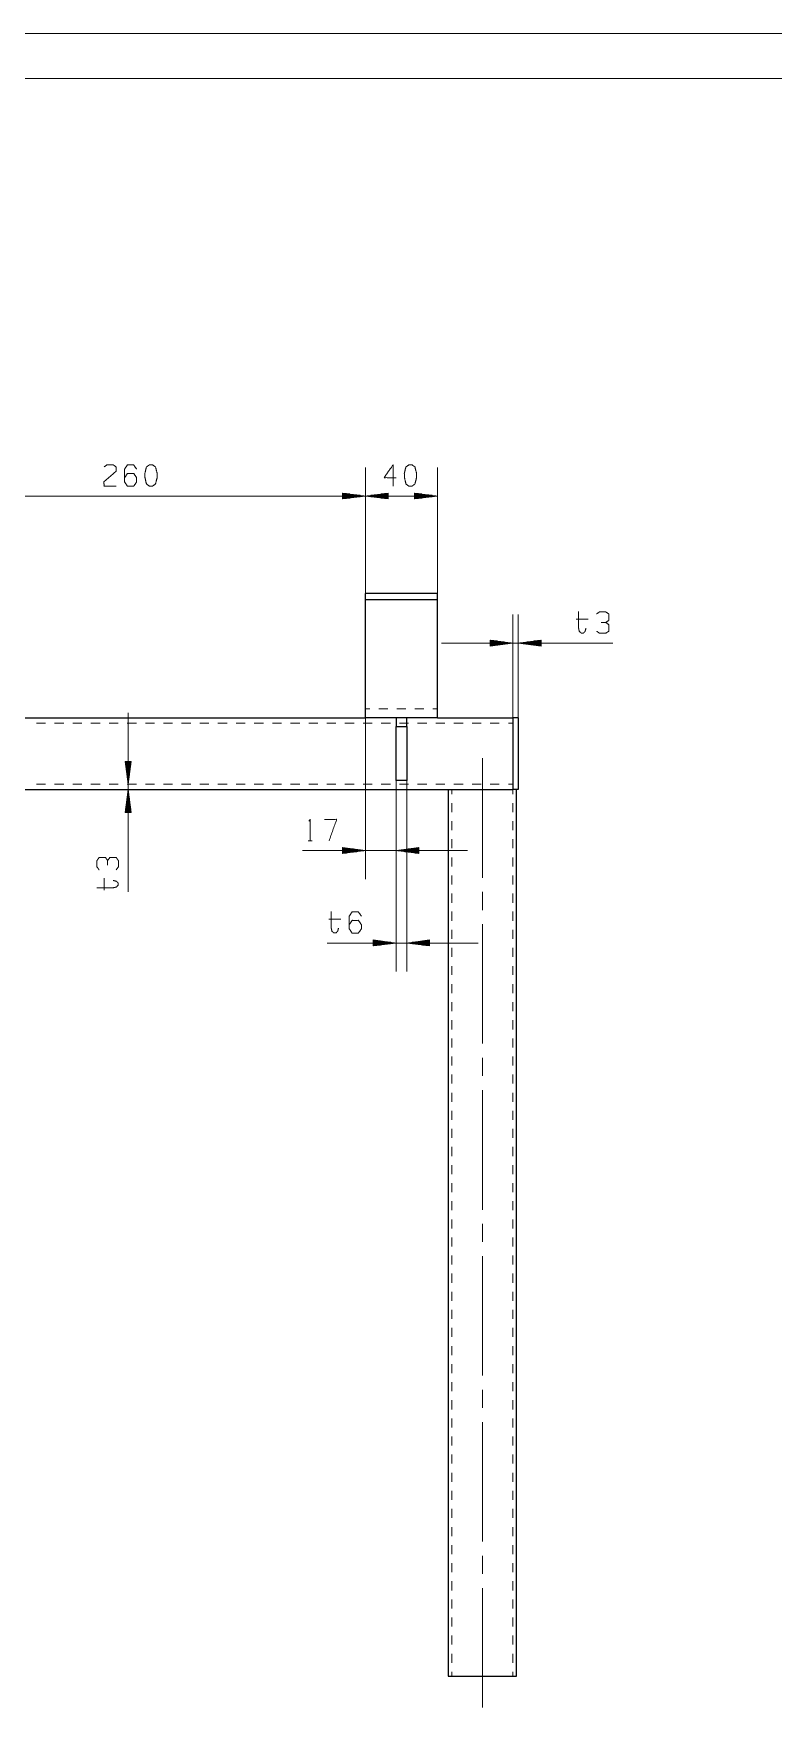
# Model space of a CAD drawing. Header units: millimetres. Extents: x 2210 to 79821, y -19430 to 2344.
# Drawn here: x 10636.6 to 10718.9, y 1603.5 to 1789.8 of the extents above; entities that cross this region are included whole.
import ezdxf

# ---------------------------------------------------------------- set-up
doc = ezdxf.new("R2010")
doc.units = ezdxf.units.MM
doc.layers.add('101', color=7, linetype='Continuous', true_color=0xffffff)

msp = doc.modelspace()

# ---------------------------------------------------------------- linework, layer by layer
at = {"layer": '101', "color": 133, "linetype": 'Continuous', "lineweight": 18}
for p, q in [((10937.07, 1789.82), (10517.07, 1789.82)), ((10932.07, 1784.82), (10542.07, 1784.82))]:
    msp.add_line(p, q, dxfattribs=at)
at = {"layer": '101', "color": 22, "linetype": 'Continuous', "lineweight": 18}
for p, q in [((10673.5, 1727.5), (10673.5, 1741.52)), ((10673.5, 1727.5), (10673.5, 1741.52)), ((10681.5, 1727.5), (10681.5, 1741.52)), ((10670.96, 1738.67), (10670.99, 1738.67)), ((10670.96, 1738.67), (10670.99, 1738.67)), ((10670.96, 1738.67), (10670.96, 1738.01)), ((10673.5, 1738.34), (10670.96, 1738.67)), ((10670.96, 1738.62), (10671.38, 1738.62)), ((10670.96, 1738.57), (10671.76, 1738.57)), ((10670.96, 1738.52), (10672.15, 1738.52)), ((10670.96, 1738.47), (10672.54, 1738.47)), ((10670.96, 1738.42), (10672.92, 1738.42)), ((10676.04, 1738.67), (10673.5, 1738.34)), ((10676.04, 1738.42), (10674.08, 1738.42)), ((10676.04, 1738.47), (10674.47, 1738.47)), ((10676.04, 1738.52), (10674.85, 1738.52)), ((10676.04, 1738.57), (10675.24, 1738.57)), ((10676.04, 1738.62), (10675.62, 1738.62)), ((10676.04, 1738.67), (10676.01, 1738.67)), ((10676.04, 1738.67), (10676.01, 1738.67)), ((10676.04, 1738.01), (10676.04, 1738.67)), ((10678.96, 1738.67), (10678.99, 1738.67)), ((10678.96, 1738.67), (10678.99, 1738.67)), ((10678.96, 1738.67), (10678.96, 1738.01)), ((10681.5, 1738.34), (10678.96, 1738.67)), ((10678.96, 1738.62), (10679.38, 1738.62)), ((10678.96, 1738.57), (10679.76, 1738.57)), ((10678.96, 1738.52), (10680.15, 1738.52)), ((10678.96, 1738.47), (10680.54, 1738.47)), ((10678.96, 1738.42), (10680.92, 1738.42)), ((10621.5, 1738.34), (10673.5, 1738.34)), ((10670.96, 1738.37), (10673.31, 1738.37)), ((10670.96, 1738.01), (10673.5, 1738.34)), ((10670.96, 1738.31), (10673.31, 1738.31)), ((10670.96, 1738.26), (10672.92, 1738.26)), ((10670.96, 1738.21), (10672.54, 1738.21)), ((10670.96, 1738.16), (10672.15, 1738.16)), ((10670.96, 1738.11), (10671.76, 1738.11)), ((10670.96, 1738.06), (10671.38, 1738.06)), ((10670.96, 1738.01), (10670.99, 1738.01)), ((10670.96, 1738.01), (10670.99, 1738.01)), ((10673.5, 1738.34), (10676.04, 1738.01)), ((10673.5, 1738.34), (10681.5, 1738.34)), ((10676.04, 1738.37), (10673.69, 1738.37)), ((10676.04, 1738.31), (10673.69, 1738.31)), ((10676.04, 1738.26), (10674.08, 1738.26)), ((10676.04, 1738.21), (10674.47, 1738.21)), ((10676.04, 1738.16), (10674.85, 1738.16)), ((10676.04, 1738.11), (10675.24, 1738.11)), ((10676.04, 1738.06), (10675.62, 1738.06)), ((10676.04, 1738.01), (10676.01, 1738.01)), ((10676.04, 1738.01), (10676.01, 1738.01)), ((10678.96, 1738.37), (10681.31, 1738.37)), ((10678.96, 1738.01), (10681.5, 1738.34)), ((10678.96, 1738.31), (10681.31, 1738.31)), ((10678.96, 1738.26), (10680.92, 1738.26)), ((10678.96, 1738.21), (10680.54, 1738.21)), ((10678.96, 1738.16), (10680.15, 1738.16)), ((10678.96, 1738.11), (10679.76, 1738.11)), ((10678.96, 1738.06), (10679.38, 1738.06)), ((10678.96, 1738.01), (10678.99, 1738.01)), ((10678.96, 1738.01), (10678.99, 1738.01)), ((10689.9, 1713.67), (10689.9, 1725.15)), ((10690.5, 1713.67), (10690.5, 1725.15)), ((10681.96, 1721.98), (10701.01, 1721.98)), ((10687.36, 1722.31), (10687.39, 1722.31)), ((10687.36, 1722.31), (10687.39, 1722.31)), ((10687.36, 1722.31), (10687.36, 1721.64)), ((10689.9, 1721.98), (10687.36, 1722.31)), ((10687.36, 1722.26), (10687.78, 1722.26)), ((10687.36, 1722.21), (10688.16, 1722.21)), ((10687.36, 1722.16), (10688.55, 1722.16)), ((10687.36, 1722.1), (10688.94, 1722.1)), ((10687.36, 1722.05), (10689.32, 1722.05)), ((10687.36, 1722), (10689.71, 1722)), ((10687.36, 1721.64), (10689.9, 1721.98)), ((10687.36, 1721.95), (10689.71, 1721.95)), ((10687.36, 1721.9), (10689.32, 1721.9)), ((10687.36, 1721.85), (10688.94, 1721.85)), ((10687.36, 1721.8), (10688.55, 1721.8)), ((10687.36, 1721.75), (10688.16, 1721.75)), ((10687.36, 1721.7), (10687.78, 1721.7)), ((10687.36, 1721.65), (10687.39, 1721.65)), ((10687.36, 1721.65), (10687.39, 1721.65)), ((10693.04, 1722.31), (10690.5, 1721.98)), ((10690.5, 1721.98), (10693.04, 1721.64)), ((10693.04, 1722), (10690.69, 1722)), ((10693.04, 1721.95), (10690.69, 1721.95)), ((10693.04, 1722.05), (10691.08, 1722.05)), ((10693.04, 1721.9), (10691.08, 1721.9)), ((10693.04, 1722.1), (10691.47, 1722.1)), ((10693.04, 1721.85), (10691.47, 1721.85)), ((10693.04, 1722.16), (10691.85, 1722.16)), ((10693.04, 1721.8), (10691.85, 1721.8)), ((10693.04, 1722.21), (10692.24, 1722.21)), ((10693.04, 1721.75), (10692.24, 1721.75)), ((10693.04, 1722.26), (10692.62, 1722.26)), ((10693.04, 1721.7), (10692.62, 1721.7)), ((10693.04, 1722.31), (10693.01, 1722.31)), ((10693.04, 1722.31), (10693.01, 1722.31)), ((10693.04, 1721.65), (10693.01, 1721.65)), ((10693.04, 1721.65), (10693.01, 1721.65)), ((10693.04, 1721.64), (10693.04, 1722.31)), ((10647.1, 1694.3), (10647.1, 1714.21)), ((10673.5, 1714.67), (10673.5, 1695.7)), ((10646.76, 1708.81), (10647.1, 1706.27)), ((10647.43, 1708.81), (10646.76, 1708.81)), ((10646.77, 1708.81), (10646.77, 1708.78)), ((10646.77, 1708.81), (10646.77, 1708.78)), ((10646.82, 1708.81), (10646.82, 1708.4)), ((10646.87, 1708.81), (10646.87, 1708.01)), ((10646.92, 1708.81), (10646.92, 1707.62)), ((10646.97, 1708.81), (10646.97, 1707.24)), ((10647.02, 1708.81), (10647.02, 1706.85)), ((10647.07, 1708.81), (10647.07, 1706.47)), ((10647.1, 1706.27), (10647.43, 1708.81)), ((10647.12, 1708.81), (10647.12, 1706.47)), ((10647.17, 1708.81), (10647.17, 1706.85)), ((10647.23, 1708.81), (10647.23, 1707.24)), ((10647.28, 1708.81), (10647.28, 1707.62)), ((10647.33, 1708.81), (10647.33, 1708.01)), ((10647.38, 1708.81), (10647.38, 1708.4)), ((10647.43, 1708.81), (10647.43, 1708.78)), ((10647.43, 1708.81), (10647.43, 1708.78)), ((10647.1, 1705.67), (10646.76, 1703.13)), ((10647.02, 1703.13), (10647.02, 1705.1)), ((10647.07, 1703.13), (10647.07, 1705.48)), ((10647.43, 1703.13), (10647.1, 1705.67)), ((10647.12, 1703.13), (10647.12, 1705.48)), ((10647.17, 1703.13), (10647.17, 1705.1)), ((10676.9, 1706.67), (10676.9, 1695.7)), ((10676.9, 1706.67), (10676.9, 1685.42)), ((10678.1, 1706.67), (10678.1, 1685.42)), ((10646.76, 1703.13), (10647.43, 1703.13)), ((10646.77, 1703.13), (10646.77, 1703.17)), ((10646.77, 1703.13), (10646.77, 1703.17)), ((10646.82, 1703.13), (10646.82, 1703.55)), ((10646.87, 1703.13), (10646.87, 1703.94)), ((10646.92, 1703.13), (10646.92, 1704.32)), ((10646.97, 1703.13), (10646.97, 1704.71)), ((10647.23, 1703.13), (10647.23, 1704.71)), ((10647.28, 1703.13), (10647.28, 1704.32)), ((10647.33, 1703.13), (10647.33, 1703.94)), ((10647.38, 1703.13), (10647.38, 1703.55)), ((10647.43, 1703.13), (10647.43, 1703.17)), ((10647.43, 1703.13), (10647.43, 1703.17)), ((10666.5, 1698.88), (10684.84, 1698.88)), ((10670.96, 1699.21), (10670.99, 1699.21)), ((10670.96, 1699.21), (10670.99, 1699.21)), ((10670.96, 1699.21), (10670.96, 1698.54)), ((10673.5, 1698.88), (10670.96, 1699.21)), ((10670.96, 1699.16), (10671.38, 1699.16)), ((10670.96, 1699.11), (10671.76, 1699.11)), ((10670.96, 1699.06), (10672.15, 1699.06)), ((10670.96, 1699.01), (10672.54, 1699.01)), ((10670.96, 1698.96), (10672.92, 1698.96)), ((10670.96, 1698.9), (10673.31, 1698.9)), ((10670.96, 1698.54), (10673.5, 1698.88)), ((10670.96, 1698.85), (10673.31, 1698.85)), ((10670.96, 1698.8), (10672.92, 1698.8)), ((10670.96, 1698.75), (10672.54, 1698.75)), ((10670.96, 1698.7), (10672.15, 1698.7)), ((10670.96, 1698.65), (10671.76, 1698.65)), ((10670.96, 1698.6), (10671.38, 1698.6)), ((10670.96, 1698.55), (10670.99, 1698.55)), ((10670.96, 1698.55), (10670.99, 1698.55)), ((10679.44, 1699.21), (10676.9, 1698.88)), ((10676.9, 1698.88), (10679.44, 1698.54)), ((10679.44, 1698.9), (10677.09, 1698.9)), ((10679.44, 1698.85), (10677.09, 1698.85)), ((10679.44, 1698.96), (10677.48, 1698.96)), ((10679.44, 1698.8), (10677.48, 1698.8)), ((10679.44, 1699.01), (10677.87, 1699.01)), ((10679.44, 1698.75), (10677.87, 1698.75)), ((10679.44, 1699.06), (10678.25, 1699.06)), ((10679.44, 1698.7), (10678.25, 1698.7)), ((10679.44, 1699.11), (10678.64, 1699.11)), ((10679.44, 1698.65), (10678.64, 1698.65)), ((10679.44, 1699.16), (10679.02, 1699.16)), ((10679.44, 1698.6), (10679.02, 1698.6)), ((10679.44, 1699.21), (10679.41, 1699.21)), ((10679.44, 1699.21), (10679.41, 1699.21)), ((10679.44, 1698.55), (10679.41, 1698.55)), ((10679.44, 1698.55), (10679.41, 1698.55)), ((10679.44, 1698.54), (10679.44, 1699.21)), ((10686.04, 1688.59), (10669.25, 1688.59)), ((10674.36, 1688.93), (10674.36, 1688.26)), ((10676.9, 1688.59), (10674.36, 1688.93)), ((10674.36, 1688.92), (10674.39, 1688.92)), ((10674.36, 1688.92), (10674.39, 1688.92)), ((10674.36, 1688.87), (10674.78, 1688.87)), ((10674.36, 1688.82), (10675.16, 1688.82)), ((10674.36, 1688.77), (10675.55, 1688.77)), ((10674.36, 1688.72), (10675.94, 1688.72)), ((10674.36, 1688.67), (10676.32, 1688.67)), ((10674.36, 1688.62), (10676.71, 1688.62)), ((10674.36, 1688.26), (10676.9, 1688.59)), ((10674.36, 1688.57), (10676.71, 1688.57)), ((10674.36, 1688.52), (10676.32, 1688.52)), ((10674.36, 1688.47), (10675.94, 1688.47)), ((10674.36, 1688.41), (10675.55, 1688.41)), ((10674.36, 1688.36), (10675.16, 1688.36)), ((10674.36, 1688.31), (10674.78, 1688.31)), ((10674.36, 1688.26), (10674.39, 1688.26)), ((10674.36, 1688.26), (10674.39, 1688.26)), ((10680.64, 1688.93), (10678.1, 1688.59)), ((10678.1, 1688.59), (10680.64, 1688.26)), ((10680.64, 1688.62), (10678.29, 1688.62)), ((10680.64, 1688.57), (10678.29, 1688.57)), ((10680.64, 1688.67), (10678.68, 1688.67)), ((10680.64, 1688.52), (10678.68, 1688.52)), ((10680.64, 1688.72), (10679.07, 1688.72)), ((10680.64, 1688.47), (10679.07, 1688.47)), ((10680.64, 1688.77), (10679.45, 1688.77)), ((10680.64, 1688.41), (10679.45, 1688.41)), ((10680.64, 1688.82), (10679.84, 1688.82)), ((10680.64, 1688.36), (10679.84, 1688.36)), ((10680.64, 1688.87), (10680.22, 1688.87)), ((10680.64, 1688.31), (10680.22, 1688.31)), ((10680.64, 1688.92), (10680.61, 1688.92)), ((10680.64, 1688.92), (10680.61, 1688.92)), ((10680.64, 1688.26), (10680.61, 1688.26)), ((10680.64, 1688.26), (10680.61, 1688.26)), ((10680.64, 1688.26), (10680.64, 1688.93))]:
    msp.add_line(p, q, dxfattribs=at)
at = {"layer": '101', "color": 92, "linetype": 'Continuous', "lineweight": 25}
for p, q in [((10673.5, 1726.8), (10673.5, 1727.5)), ((10681.5, 1727.5), (10673.5, 1727.5)), ((10681.5, 1726.8), (10681.5, 1727.5)), ((10673.5, 1724.85), (10673.5, 1726.8)), ((10681.5, 1726.8), (10673.5, 1726.8)), ((10681.5, 1724.85), (10681.5, 1726.8)), ((10673.5, 1714.67), (10673.5, 1723.43)), ((10681.5, 1714.67), (10681.5, 1723.43)), ((10621.5, 1713.67), (10673.5, 1713.67)), ((10681.5, 1713.67), (10673.5, 1713.67)), ((10681.5, 1713.67), (10689.9, 1713.67)), ((10689.9, 1713.07), (10689.9, 1706.27)), ((10610.2, 1705.67), (10684.8, 1705.67)), ((10682.7, 1705.67), (10682.7, 1606.97)), ((10688.2, 1705.67), (10689.9, 1705.67)), ((10690.3, 1606.97), (10690.3, 1705.67))]:
    msp.add_line(p, q, dxfattribs=at)
at = {"layer": '101', "color": 72, "linetype": 'Continuous', "lineweight": 18}
for p, q in [((10696.95, 1724.64), (10698.27, 1724.64)), ((10667.13, 1699.97), (10667.56, 1699.97)), ((10644.43, 1694.48), (10644.43, 1695.8)), ((10669.43, 1691.26), (10670.75, 1691.26))]:
    msp.add_line(p, q, dxfattribs=at)
at = {"layer": '101', "color": 53, "linetype": 'Continuous', "lineweight": 18}
for p, q in [((10674, 1714.67), (10673.5, 1714.67)), ((10676, 1714.67), (10675, 1714.67)), ((10678, 1714.67), (10677, 1714.67)), ((10680, 1714.67), (10679, 1714.67)), ((10681.5, 1714.67), (10681, 1714.67)), ((10636.9, 1713.07), (10637.91, 1713.07)), ((10638.92, 1713.07), (10639.93, 1713.07)), ((10640.94, 1713.07), (10641.95, 1713.07)), ((10642.96, 1713.07), (10643.97, 1713.07)), ((10644.98, 1713.07), (10645.99, 1713.07)), ((10647, 1713.07), (10648.01, 1713.07)), ((10649.01, 1713.07), (10650.02, 1713.07)), ((10651.03, 1713.07), (10652.04, 1713.07)), ((10653.05, 1713.07), (10654.06, 1713.07)), ((10655.07, 1713.07), (10656.08, 1713.07)), ((10657.09, 1713.07), (10658.1, 1713.07)), ((10659.11, 1713.07), (10660.12, 1713.07)), ((10661.13, 1713.07), (10662.14, 1713.07)), ((10663.15, 1713.07), (10664.16, 1713.07)), ((10665.17, 1713.07), (10666.18, 1713.07)), ((10667.19, 1713.07), (10668.2, 1713.07)), ((10669.21, 1713.07), (10670.21, 1713.07)), ((10671.22, 1713.07), (10672.23, 1713.07)), ((10673.24, 1713.07), (10674.25, 1713.07)), ((10675.26, 1713.07), (10676.27, 1713.07)), ((10677.28, 1713.07), (10678.29, 1713.07)), ((10679.3, 1713.07), (10680.31, 1713.07)), ((10681.32, 1713.07), (10682.33, 1713.07)), ((10683.34, 1713.07), (10684.35, 1713.07)), ((10685.36, 1713.07), (10686.37, 1713.07)), ((10687.38, 1713.07), (10688.39, 1713.07)), ((10689.4, 1713.07), (10689.9, 1713.07)), ((10636.9, 1706.27), (10637.91, 1706.27)), ((10638.92, 1706.27), (10639.93, 1706.27)), ((10640.94, 1706.27), (10641.95, 1706.27)), ((10642.96, 1706.27), (10643.97, 1706.27)), ((10644.98, 1706.27), (10645.99, 1706.27)), ((10647, 1706.27), (10648.01, 1706.27)), ((10649.01, 1706.27), (10650.02, 1706.27)), ((10651.03, 1706.27), (10652.04, 1706.27)), ((10653.05, 1706.27), (10654.06, 1706.27)), ((10655.07, 1706.27), (10656.08, 1706.27)), ((10657.09, 1706.27), (10658.1, 1706.27)), ((10659.11, 1706.27), (10660.12, 1706.27)), ((10661.13, 1706.27), (10662.14, 1706.27)), ((10663.15, 1706.27), (10664.16, 1706.27)), ((10665.17, 1706.27), (10666.18, 1706.27)), ((10667.19, 1706.27), (10668.2, 1706.27)), ((10669.21, 1706.27), (10670.21, 1706.27)), ((10671.22, 1706.27), (10672.23, 1706.27)), ((10673.24, 1706.27), (10674.25, 1706.27)), ((10675.26, 1706.27), (10676.27, 1706.27)), ((10677.28, 1706.27), (10678.29, 1706.27)), ((10679.3, 1706.27), (10680.31, 1706.27)), ((10681.32, 1706.27), (10682.33, 1706.27)), ((10683.1, 1705.67), (10683.1, 1705.17)), ((10683.34, 1706.27), (10684.35, 1706.27)), ((10685.36, 1706.27), (10686.37, 1706.27)), ((10687.38, 1706.27), (10688.39, 1706.27)), ((10689.4, 1706.27), (10689.9, 1706.27)), ((10689.9, 1705.17), (10689.9, 1705.67)), ((10683.1, 1704.16), (10683.1, 1703.16)), ((10689.9, 1703.16), (10689.9, 1704.16)), ((10683.1, 1702.15), (10683.1, 1701.14)), ((10689.9, 1701.14), (10689.9, 1702.15)), ((10683.1, 1700.13), (10683.1, 1699.13)), ((10689.9, 1699.13), (10689.9, 1700.13)), ((10683.1, 1698.12), (10683.1, 1697.11)), ((10689.9, 1697.11), (10689.9, 1698.12)), ((10683.1, 1696.11), (10683.1, 1695.1)), ((10689.9, 1695.1), (10689.9, 1696.11)), ((10683.1, 1694.09), (10683.1, 1693.08)), ((10689.9, 1693.08), (10689.9, 1694.09)), ((10683.1, 1692.08), (10683.1, 1691.07)), ((10689.9, 1691.07), (10689.9, 1692.08)), ((10683.1, 1690.06), (10683.1, 1689.06)), ((10689.9, 1689.06), (10689.9, 1690.06)), ((10683.1, 1688.05), (10683.1, 1687.04)), ((10689.9, 1687.04), (10689.9, 1688.05)), ((10683.1, 1686.03), (10683.1, 1685.03)), ((10689.9, 1685.03), (10689.9, 1686.03)), ((10683.1, 1684.02), (10683.1, 1683.01)), ((10689.9, 1683.01), (10689.9, 1684.02)), ((10683.1, 1682.01), (10683.1, 1681)), ((10689.9, 1681), (10689.9, 1682.01)), ((10683.1, 1679.99), (10683.1, 1678.98)), ((10689.9, 1678.98), (10689.9, 1679.99)), ((10683.1, 1677.98), (10683.1, 1676.97)), ((10689.9, 1676.97), (10689.9, 1677.98)), ((10683.1, 1675.96), (10683.1, 1674.96)), ((10689.9, 1674.96), (10689.9, 1675.96)), ((10683.1, 1673.95), (10683.1, 1672.94)), ((10689.9, 1672.94), (10689.9, 1673.95)), ((10683.1, 1671.93), (10683.1, 1670.93)), ((10689.9, 1670.93), (10689.9, 1671.93)), ((10683.1, 1669.92), (10683.1, 1668.91)), ((10689.9, 1668.91), (10689.9, 1669.92)), ((10683.1, 1667.91), (10683.1, 1666.9)), ((10689.9, 1666.9), (10689.9, 1667.91)), ((10683.1, 1665.89), (10683.1, 1664.88)), ((10689.9, 1664.88), (10689.9, 1665.89)), ((10683.1, 1663.88), (10683.1, 1662.87)), ((10689.9, 1662.87), (10689.9, 1663.88)), ((10683.1, 1661.86), (10683.1, 1660.86)), ((10689.9, 1660.86), (10689.9, 1661.86)), ((10683.1, 1659.85), (10683.1, 1658.84)), ((10689.9, 1658.84), (10689.9, 1659.85)), ((10683.1, 1657.83), (10683.1, 1656.83)), ((10689.9, 1656.83), (10689.9, 1657.83)), ((10683.1, 1655.82), (10683.1, 1654.81)), ((10689.9, 1654.81), (10689.9, 1655.82)), ((10683.1, 1653.81), (10683.1, 1652.8)), ((10689.9, 1652.8), (10689.9, 1653.81)), ((10683.1, 1651.79), (10683.1, 1650.78)), ((10689.9, 1650.78), (10689.9, 1651.79)), ((10683.1, 1649.78), (10683.1, 1648.77)), ((10689.9, 1648.77), (10689.9, 1649.78)), ((10683.1, 1647.76), (10683.1, 1646.76)), ((10689.9, 1646.76), (10689.9, 1647.76)), ((10683.1, 1645.75), (10683.1, 1644.74)), ((10689.9, 1644.74), (10689.9, 1645.75)), ((10683.1, 1643.73), (10683.1, 1642.73)), ((10689.9, 1642.73), (10689.9, 1643.73)), ((10683.1, 1641.72), (10683.1, 1640.71)), ((10689.9, 1640.71), (10689.9, 1641.72)), ((10683.1, 1639.71), (10683.1, 1638.7)), ((10689.9, 1638.7), (10689.9, 1639.71)), ((10683.1, 1637.69), (10683.1, 1636.68)), ((10689.9, 1636.68), (10689.9, 1637.69)), ((10683.1, 1635.68), (10683.1, 1634.67)), ((10689.9, 1634.67), (10689.9, 1635.68)), ((10683.1, 1633.66), (10683.1, 1632.66)), ((10689.9, 1632.66), (10689.9, 1633.66)), ((10683.1, 1631.65), (10683.1, 1630.64)), ((10689.9, 1630.64), (10689.9, 1631.65)), ((10683.1, 1629.63), (10683.1, 1628.63)), ((10689.9, 1628.63), (10689.9, 1629.63)), ((10683.1, 1627.62), (10683.1, 1626.61)), ((10689.9, 1626.61), (10689.9, 1627.62)), ((10683.1, 1625.61), (10683.1, 1624.6)), ((10689.9, 1624.6), (10689.9, 1625.61)), ((10683.1, 1623.59), (10683.1, 1622.58)), ((10689.9, 1622.58), (10689.9, 1623.59)), ((10683.1, 1621.58), (10683.1, 1620.57)), ((10689.9, 1620.57), (10689.9, 1621.58)), ((10683.1, 1619.56), (10683.1, 1618.56)), ((10689.9, 1618.56), (10689.9, 1619.56)), ((10683.1, 1617.55), (10683.1, 1616.54)), ((10689.9, 1616.54), (10689.9, 1617.55)), ((10683.1, 1615.53), (10683.1, 1614.53)), ((10689.9, 1614.53), (10689.9, 1615.53)), ((10683.1, 1613.52), (10683.1, 1612.51)), ((10689.9, 1612.51), (10689.9, 1613.52)), ((10683.1, 1611.51), (10683.1, 1610.5)), ((10689.9, 1610.5), (10689.9, 1611.51)), ((10683.1, 1609.49), (10683.1, 1608.48)), ((10689.9, 1608.48), (10689.9, 1609.49)), ((10683.1, 1607.48), (10683.1, 1606.97)), ((10689.9, 1606.97), (10689.9, 1607.48))]:
    msp.add_line(p, q, dxfattribs=at)
at = {"layer": '101', "color": 72, "linetype": 'Continuous', "lineweight": 25}
for p, q in [((10676.9, 1713.67), (10676.9, 1712.67)), ((10676.9, 1706.67), (10676.9, 1712.67)), ((10676.9, 1712.67), (10678.1, 1712.67)), ((10678.1, 1712.67), (10678.1, 1713.67)), ((10678.1, 1712.67), (10678.1, 1706.67)), ((10690.5, 1713.67), (10689.9, 1713.67)), ((10689.9, 1713.07), (10689.9, 1706.27)), ((10690.5, 1713.07), (10690.5, 1706.27)), ((10678.1, 1706.67), (10676.9, 1706.67)), ((10690.5, 1705.67), (10689.9, 1705.67))]:
    msp.add_line(p, q, dxfattribs=at)
at = {"layer": '101', "color": 151, "linetype": 'Continuous', "lineweight": 18}
for p, q in [((10686.5, 1692.26), (10686.5, 1694.27)), ((10686.5, 1677.39), (10686.5, 1690.68)), ((10686.5, 1673.79), (10686.5, 1675.8)), ((10686.5, 1658.91), (10686.5, 1672.2)), ((10686.5, 1655.32), (10686.5, 1657.33)), ((10686.5, 1640.44), (10686.5, 1653.73)), ((10686.5, 1636.85), (10686.5, 1638.86)), ((10686.5, 1621.97), (10686.5, 1635.26)), ((10686.5, 1618.38), (10686.5, 1620.38))]:
    msp.add_line(p, q, dxfattribs=at)
at = {"layer": '101', "color": 72, "linetype": 'Continuous', "lineweight": 18}
for points, knots in [([(10644.42, 1741.58), (10644.74, 1741.81), (10645.43, 1741.81), (10645.76, 1741.58), (10645.76, 1741.11), (10644.4, 1739.91), (10644.42, 1739.43), (10645.76, 1739.43)], [0, 0, 0.069692, 0.192978, 0.265274, 0.350225, 0.674739, 0.759752, 1, 1]), ([(10646.7, 1740.38), (10647.02, 1740.86), (10647.71, 1740.86), (10648.04, 1740.38), (10648.04, 1739.91), (10647.71, 1739.43), (10647.02, 1739.43), (10646.7, 1739.91), (10646.7, 1741.33), (10647.02, 1741.81), (10647.71, 1741.81), (10648.04, 1741.33)], [0, 0, 0.076962, 0.16976, 0.248071, 0.312017, 0.390331, 0.483128, 0.560093, 0.751929, 0.828891, 0.921689, 1, 1]), ([(10649.8, 1739.43), (10650.14, 1739.68), (10650.32, 1740.38), (10650.32, 1740.86), (10650.14, 1741.58), (10649.8, 1741.81), (10649.47, 1741.81), (10649.13, 1741.58), (10648.96, 1740.86), (10648.97, 1740.38), (10649.13, 1739.68), (10649.47, 1739.43), (10649.8, 1739.43)], [0, 0, 0.067527, 0.183973, 0.260584, 0.380943, 0.446141, 0.500306, 0.565503, 0.685863, 0.762526, 0.878309, 0.945835, 1, 1]), ([(10676.9, 1740.38), (10675.56, 1740.38), (10676.57, 1741.81), (10676.57, 1739.43)], [0, 0, 0.245869, 0.565293, 1, 1]), ([(10678.67, 1739.43), (10679, 1739.68), (10679.18, 1740.38), (10679.18, 1740.86), (10679, 1741.58), (10678.67, 1741.81), (10678.33, 1741.81), (10678, 1741.58), (10677.82, 1740.86), (10677.84, 1740.38), (10678, 1739.68), (10678.33, 1739.43), (10678.67, 1739.43)], [0, 0, 0.067527, 0.183973, 0.260584, 0.380943, 0.446141, 0.500306, 0.565503, 0.685863, 0.762526, 0.878309, 0.945835, 1, 1]), ([(10698.03, 1723.64), (10697.94, 1723.29), (10697.74, 1723.09), (10697.5, 1723.09), (10697.28, 1723.29), (10697.21, 1723.64), (10697.21, 1725.47)], [0, 0, 0.107404, 0.190393, 0.264018, 0.350755, 0.456994, 1, 1]), ([(10700.23, 1724.27), (10700.57, 1724.49), (10700.57, 1725.22), (10700.23, 1725.44), (10699.54, 1725.44), (10699.21, 1725.22)], [0, 0, 0.153877, 0.429855, 0.583732, 0.846129, 1, 1]), ([(10699.22, 1723.29), (10699.54, 1723.07), (10700.23, 1723.07), (10700.57, 1723.29), (10700.57, 1724.02), (10700.23, 1724.27), (10699.72, 1724.27)], [0, 0, 0.124118, 0.343684, 0.472445, 0.703375, 0.836734, 1, 1]), ([(10667.2, 1702.15), (10667.35, 1702.35), (10667.35, 1699.97)], [0, 0, 0.093486, 1, 1]), ([(10669.45, 1699.97), (10670.29, 1702.35), (10668.95, 1702.35)], [0, 0, 0.65247, 1, 1]), ([(10644.81, 1697.76), (10644.58, 1698.1), (10643.86, 1698.1), (10643.63, 1697.76), (10643.63, 1697.07), (10643.86, 1696.73)], [0, 0, 0.153872, 0.429851, 0.583722, 0.846128, 1, 1]), ([(10645.78, 1696.75), (10646.01, 1697.07), (10646.01, 1697.76), (10645.78, 1698.1), (10645.06, 1698.1), (10644.81, 1697.76), (10644.81, 1697.25)], [0, 0, 0.124118, 0.343691, 0.472446, 0.703376, 0.836728, 1, 1]), ([(10645.43, 1695.55), (10645.78, 1695.47), (10645.98, 1695.27), (10645.98, 1695.02), (10645.78, 1694.81), (10645.43, 1694.74), (10643.61, 1694.74)], [0, 0, 0.107408, 0.190398, 0.264022, 0.350761, 0.457002, 1, 1]), ([(10670.5, 1690.26), (10670.41, 1689.91), (10670.22, 1689.71), (10669.97, 1689.71), (10669.76, 1689.91), (10669.69, 1690.26), (10669.69, 1692.09)], [0, 0, 0.107404, 0.190397, 0.264021, 0.350761, 0.456999, 1, 1]), ([(10671.7, 1690.64), (10672.02, 1691.11), (10672.71, 1691.11), (10673.04, 1690.64), (10673.04, 1690.16), (10672.71, 1689.69), (10672.02, 1689.69), (10671.7, 1690.16), (10671.7, 1691.59), (10672.02, 1692.06), (10672.71, 1692.06), (10673.04, 1691.59)], [0, 0, 0.076963, 0.16976, 0.248072, 0.312019, 0.39033, 0.483128, 0.560091, 0.751928, 0.828891, 0.921688, 1, 1])]:
    msp.add_open_spline(points, degree=1, knots=knots, dxfattribs=at)
at = {"layer": '101', "color": 92, "linetype": 'Continuous', "lineweight": 25}
for points in [[(10673.5, 1723.43), (10673.5, 1724.85)], [(10681.5, 1723.43), (10681.5, 1724.85)], [(10689.9, 1713.67), (10689.9, 1713.07)], [(10684.8, 1705.67), (10686.5, 1705.67)], [(10686.5, 1705.67), (10688.2, 1705.67)], [(10689.9, 1706.27), (10689.9, 1705.67)]]:
    msp.add_open_spline(points, degree=1, dxfattribs=at)
for points, knots in [([(10673.5, 1713.67), (10673.5, 1713.81), (10673.5, 1714.67)], [0, 0, 0.133966, 1, 1]), ([(10681.5, 1713.67), (10681.5, 1713.81), (10681.5, 1714.67)], [0, 0, 0.133966, 1, 1]), ([(10682.7, 1606.97), (10682.83, 1606.97), (10683.81, 1606.97), (10684.6, 1606.97), (10686.5, 1606.97)], [0, 0, 0.034074, 0.292893, 0.499999, 1, 1]), ([(10686.5, 1606.97), (10687.48, 1606.97), (10689.19, 1606.97), (10689.79, 1606.97), (10690.3, 1606.97)], [0, 0, 0.258818, 0.707106, 0.866025, 1, 1])]:
    msp.add_open_spline(points, degree=1, knots=knots, dxfattribs=at)
at = {"layer": '101', "color": 72, "linetype": 'Continuous', "lineweight": 25}
for points in [[(10689.9, 1713.67), (10689.9, 1713.07)], [(10690.5, 1713.67), (10690.5, 1713.07)], [(10689.9, 1706.27), (10689.9, 1705.67)], [(10690.5, 1706.27), (10690.5, 1705.67)]]:
    msp.add_open_spline(points, degree=1, dxfattribs=at)
at = {"layer": '101', "color": 151, "linetype": 'Continuous', "lineweight": 18}
for points, knots in [([(10686.5, 1695.86), (10686.5, 1705.97), (10686.5, 1709.15)], [0, 0, 0.761105, 1, 1]), ([(10686.5, 1603.5), (10686.5, 1606.67), (10686.5, 1616.79)], [0, 0, 0.238895, 1, 1])]:
    msp.add_open_spline(points, degree=1, knots=knots, dxfattribs=at)

doc.saveas('drawing.dxf')
